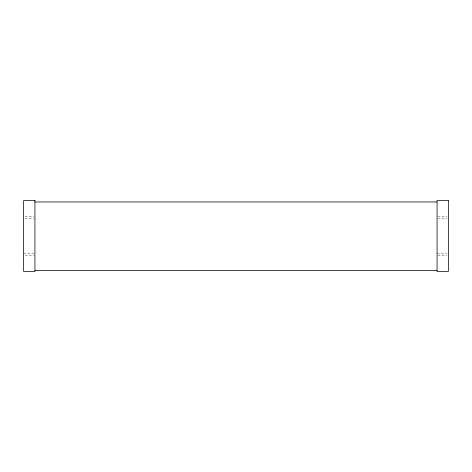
<?xml version="1.0" encoding="UTF-8"?>
<svg xmlns="http://www.w3.org/2000/svg" width="472" height="472" viewBox="0 0 472 472"><rect width="100%" height="100%" fill="white"/><g stroke="black" fill="none" stroke-linecap="round" stroke-linejoin="round"><path stroke-width="0.35" stroke-dasharray="2.36 1.77" d="M25.016 216.695L34.22 216.695M437.78 216.695L446.984 216.695M25.016 218.689L34.22 218.689M437.78 218.689L446.984 218.689M23.6 253.311L34.22 253.311M437.072 253.311L446.984 253.311M25.016 255.305L34.22 255.305M437.78 255.305L446.984 255.305"/><path stroke-width="0.71" d="M34.928 201.963L437.072 201.963M34.928 270.356L437.072 270.356M34.928 200.6L23.6 200.6L23.6 271.4L34.928 271.4L34.928 200.6M448.4 200.6L437.072 200.6L437.072 271.4L448.4 271.4L448.4 200.6"/></g></svg>
